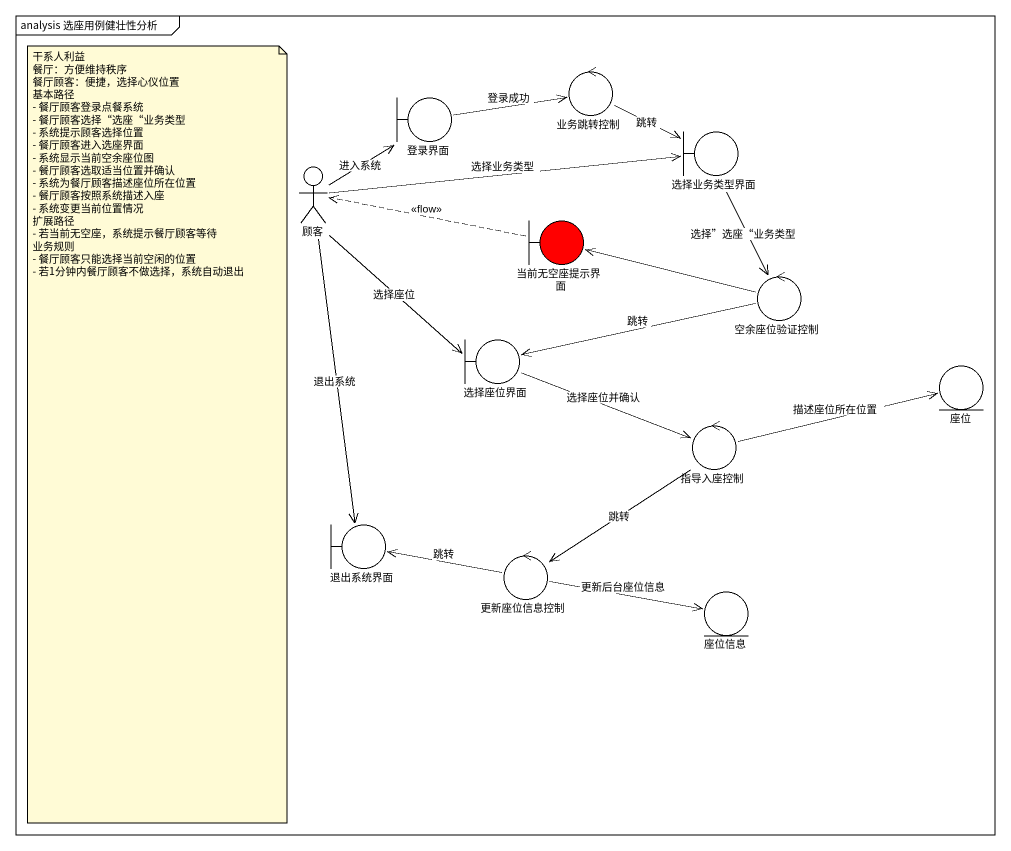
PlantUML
@startuml
mainframe analysis 选座用例健壮性分析
control 业务跳转控制
boundary 登录界面
boundary 选择业务类型界面
actor 顾客
boundary 当前无空座提示界面 #FF0000
control 空余座位验证控制
boundary 选择座位界面
entity 座位
control 指导入座控制
boundary 退出系统界面
control 更新座位信息控制
entity 座位信息
业务跳转控制 -right-> 选择业务类型界面 : 跳转
登录界面 -right-> 业务跳转控制 : 登录成功
选择业务类型界面 --> 空余座位验证控制 : 选择”选座“业务类型
顾客 -up-> 登录界面 : 进入系统
顾客 -right-> 选择业务类型界面 : 选择业务类型
顾客 --> 选择座位界面 : 选择座位
顾客 --> 退出系统界面 : 退出系统
当前无空座提示界面 .left.> 顾客 : <<flow>>
空余座位验证控制 -left-> 当前无空座提示界面
空余座位验证控制 -left-> 选择座位界面 : 跳转
选择座位界面 -right-> 指导入座控制 : 选择座位并确认
指导入座控制 -right-> 座位 : 描述座位所在位置
指导入座控制 --> 更新座位信息控制 : 跳转
更新座位信息控制 -left-> 退出系统界面 : 跳转
更新座位信息控制 -right-> 座位信息 : 更新后台座位信息
note as N1
  干系人利益
  餐厅：方便维持秩序
  餐厅顾客：便捷，选择心仪位置
  基本路径
  - 餐厅顾客登录点餐系统
  - 餐厅顾客选择“选座“业务类型
  - 系统提示顾客选择位置
  - 餐厅顾客进入选座界面
  - 系统显示当前空余座位图
  - 餐厅顾客选取适当位置并确认
  - 系统为餐厅顾客描述座位所在位置
  - 餐厅顾客按照系统描述入座
  - 系统变更当前位置情况
  扩展路径
  - 若当前无空座，系统提示餐厅顾客等待
  业务规则
  - 餐厅顾客只能选择当前空闲的位置
  - 若1分钟内餐厅顾客不做选择，系统自动退出
end note
@enduml
